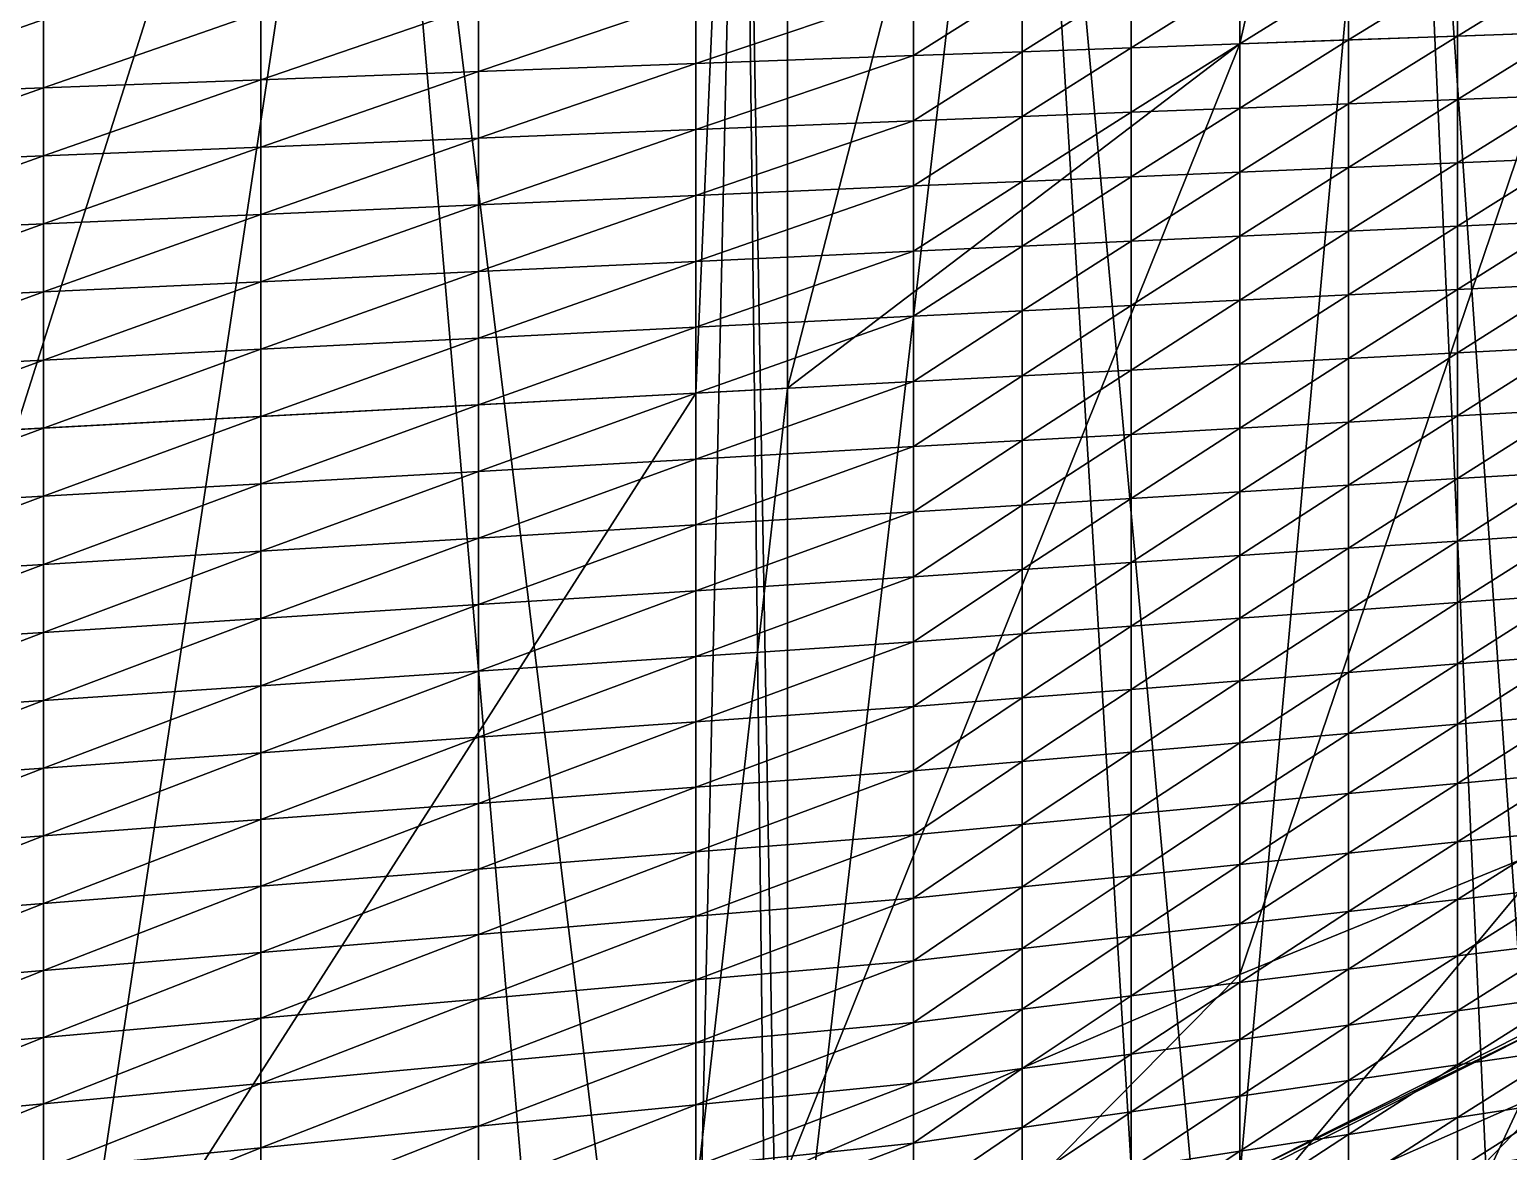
# Model space of a CAD drawing. Header units: metres. Extents: x -3 to 177, y -14 to 14.
# Drawn here: x 161.216 to 164.87, y -4.481 to -1.708 of the extents above; entities that cross this region are included whole.
import ezdxf

# ---------------------------------------------------------------- set-up
doc = ezdxf.new("R2010")
doc.units = ezdxf.units.M
for name, color, linetype, true_color in [('DB_1', 7, 'Continuous', 0x99866a), ('HOLD_1', 7, 'Continuous', 0xe6b85c), ('HULL', 7, 'Continuous', 0x528ba5), ('PARTITION_1_S', 7, 'Continuous', 0xc9ac7a), ('WBT_1_S', 7, 'Continuous', 0x417c9f)]:
    doc.layers.add(name, color=color, linetype=linetype, true_color=true_color)

msp = doc.modelspace()

# ---------------------------------------------------------------- linework, layer by layer
at = {"layer": 'DB_1'}
for points in [[(161.1818, 7.2574, 1.75), (161.1818, -7.2574, 1.75), (162.8625, -6.5052, 1.75)], [(161.1818, 7.2574, 1.75), (162.8625, -6.5052, 1.75), (162.8625, 6.5052, 1.75)], [(162.8625, 6.5052, 1.75), (162.8625, -6.5052, 1.75), (163.0889, -6.4095, 1.75)], [(162.8625, 6.5052, 1.75), (163.0889, -6.4095, 1.75), (163.0889, 6.4095, 1.75)], [(163.0889, 6.4095, 1.75), (163.0889, -6.4095, 1.75), (164.2063, -5.8473, 1.75)], [(163.0889, 6.4095, 1.75), (164.2063, -5.8473, 1.75), (164.2063, 5.8473, 1.75)], [(164.2063, 5.8473, 1.75), (164.2063, -5.8473, 1.75), (164.996, -5.4507, 1.75)], [(164.2063, 5.8473, 1.75), (164.996, -5.4507, 1.75), (164.996, 5.4507, 1.75)], [(161.1818, -2.6969), (161.1818, 2.6969), (162.8625, 2.6067)], [(161.1818, -2.6969), (162.8625, 2.6067), (162.8625, -2.6067)], [(162.8625, -2.6067), (162.8625, 2.6067), (163.0889, 2.5945)], [(162.8625, -2.6067), (163.0889, 2.5945), (163.0889, -2.5945)], [(163.0889, -2.5945), (163.0889, 2.5945), (164.2063, 1.7434)], [(163.0889, -2.5945), (164.2063, 1.7434), (164.2063, -1.7434)], [(164.2063, -1.7434), (164.2063, 1.7434), (164.996, 1.7151)], [(164.2063, -1.7434), (164.996, 1.7151), (164.996, -1.7151)], [(164.2063, -4.0437, 0.35), (164.2063, -1.7434), (164.996, -1.7151)], [(164.2063, -4.0437, 0.35), (164.996, -1.7151), (164.996, -3.7205, 0.35)], [(163.0889, -4.5239, 0.35), (163.0889, -2.5945), (164.2063, -1.7434)], [(163.0889, -4.5239, 0.35), (164.2063, -1.7434), (164.2063, -4.0437, 0.35)], [(161.1818, -5.2316, 0.35), (161.1818, -2.6969), (162.8625, -2.6067)], [(161.1818, -5.2316, 0.35), (162.8625, -2.6067), (162.8625, -4.5917, 0.35)], [(162.8625, -4.5917, 0.35), (162.8625, -2.6067), (163.0889, -2.5945)], [(162.8625, -4.5917, 0.35), (163.0889, -2.5945), (163.0889, -4.5239, 0.35)], [(164.2063, -4.6695, 0.7), (164.2063, -4.0437, 0.35), (164.996, -3.7205, 0.35)], [(164.2063, -4.6695, 0.7), (164.996, -3.7205, 0.35), (164.996, -4.3198, 0.7)], [(163.0889, -5.177, 0.7), (163.0889, -4.5239, 0.35), (164.2063, -4.0437, 0.35)], [(163.0889, -5.177, 0.7), (164.2063, -4.0437, 0.35), (164.2063, -4.6695, 0.7)], [(164.2063, -5.1384, 1.05), (164.2063, -4.6695, 0.7), (164.996, -4.3198, 0.7)], [(164.2063, -5.1384, 1.05), (164.996, -4.3198, 0.7), (164.996, -4.772, 1.05)]]:
    msp.add_3dface(points, dxfattribs=at)
at = {"layer": 'HOLD_1'}
for points in [[(161.1818, 9.9958, 14.6), (161.1818, -9.9958, 14.6), (162.8625, -9.532, 14.6)], [(161.1818, 9.9958, 14.6), (162.8625, -9.532, 14.6), (162.8625, 9.532, 14.6)], [(162.8625, 9.532, 14.6), (162.8625, -9.532, 14.6), (163.0889, -9.4477, 14.6)], [(162.8625, 9.532, 14.6), (163.0889, -9.4477, 14.6), (163.0889, 9.4477, 14.6)], [(163.0889, 9.4477, 14.6), (163.0889, -9.4477, 14.6), (164.2063, -8.935, 14.6)], [(163.0889, 9.4477, 14.6), (164.2063, -8.935, 14.6), (164.2063, 8.935, 14.6)], [(164.2063, 8.935, 14.6), (164.2063, -8.935, 14.6), (164.996, -8.545, 14.6)], [(164.2063, 8.935, 14.6), (164.996, -8.545, 14.6), (164.996, 8.545, 14.6)], [(161.1818, -5.9522, 1.75), (161.1818, 5.9522, 1.75), (162.8625, 5.2001, 1.75)], [(161.1818, -5.9522, 1.75), (162.8625, 5.2001, 1.75), (162.8625, -5.2001, 1.75)], [(162.8625, -5.2001, 1.75), (162.8625, 5.2001, 1.75), (163.0889, 5.1044, 1.75)], [(162.8625, -5.2001, 1.75), (163.0889, 5.1044, 1.75), (163.0889, -5.1044, 1.75)], [(163.0889, -5.1044, 1.75), (163.0889, 5.1044, 1.75), (164.2063, 4.5422, 1.75)], [(163.0889, -5.1044, 1.75), (164.2063, 4.5422, 1.75), (164.2063, -4.5422, 1.75)], [(164.2063, -4.5422, 1.75), (164.2063, 4.5422, 1.75), (164.996, 4.1456, 1.75)], [(164.2063, -4.5422, 1.75), (164.996, 4.1456, 1.75), (164.996, -4.1456, 1.75)], [(164.2063, -4.5422, 1.75), (164.996, -4.1456, 1.75), (164.996, -4.9319, 3.0011)]]:
    msp.add_3dface(points, dxfattribs=at)
at = {"layer": 'HULL'}
for points in [[(164.475, -1.7337), (164.475, -1.5761), (164.7438, -1.5674)], [(164.475, -1.7337), (164.7438, -1.5674), (164.7438, -1.7241)], [(164.7438, -1.7241), (164.7438, -1.5674), (165.0125, -1.5586)], [(164.7438, -1.7241), (165.0125, -1.5586), (165.0125, -1.7145)], [(163.4, -1.7723), (163.4, -1.6111), (163.6687, -1.6024)], [(163.4, -1.7723), (163.6687, -1.6024), (163.6687, -1.7626)], [(163.6687, -1.7626), (163.6687, -1.6024), (163.9375, -1.5936)], [(163.6687, -1.7626), (163.9375, -1.5936), (163.9375, -1.753)], [(163.9375, -1.753), (163.9375, -1.5936), (164.2063, -1.5849)], [(163.9375, -1.753), (164.2063, -1.5849), (164.2063, -1.7434)], [(164.2063, -1.7434), (164.2063, -1.5849), (164.475, -1.5761)], [(164.2063, -1.7434), (164.475, -1.5761), (164.475, -1.7337)], [(162.325, -1.8119), (162.325, -1.6472), (162.8625, -1.6292)], [(162.325, -1.8119), (162.8625, -1.6292), (162.8625, -1.7921)], [(162.8625, -1.7921), (162.8625, -1.6292), (163.4, -1.6111)], [(162.8625, -1.7921), (163.4, -1.6111), (163.4, -1.7723)], [(161.25, -1.8516), (161.25, -1.6833), (161.7875, -1.6653)], [(161.25, -1.8516), (161.7875, -1.6653), (161.7875, -1.8318)], [(161.7875, -1.8318), (161.7875, -1.6653), (162.325, -1.6472)], [(161.7875, -1.8318), (162.325, -1.6472), (162.325, -1.8119)], [(160.7125, -1.8715), (160.7125, -1.7013), (161.25, -1.6833)], [(160.7125, -1.8715), (161.25, -1.6833), (161.25, -1.8516)], [(164.7438, -1.8808, 0.0002), (164.7438, -1.7241), (165.0125, -1.7145)], [(164.7438, -1.8808, 0.0002), (165.0125, -1.7145), (165.0125, -1.8703, 0.0002)], [(163.6687, -1.9229, 0), (163.6687, -1.7626), (163.9375, -1.753)], [(163.6687, -1.9229, 0), (163.9375, -1.753), (163.9375, -1.9124, 0.0001)], [(163.9375, -1.9124, 0.0001), (163.9375, -1.753), (164.2063, -1.7434)], [(163.9375, -1.9124, 0.0001), (164.2063, -1.7434), (164.2063, -1.9019, 0.0001)], [(164.2063, -1.9019, 0.0001), (164.2063, -1.7434), (164.475, -1.7337)], [(164.2063, -1.9019, 0.0001), (164.475, -1.7337), (164.475, -1.8914, 0.0002)], [(164.475, -1.8914, 0.0002), (164.475, -1.7337), (164.7438, -1.7241)], [(164.475, -1.8914, 0.0002), (164.7438, -1.7241), (164.7438, -1.8808, 0.0002)], [(162.8625, -1.955), (162.8625, -1.7921), (163.4, -1.7723)], [(162.8625, -1.955), (163.4, -1.7723), (163.4, -1.9334)], [(163.4, -1.9334), (163.4, -1.7723), (163.6687, -1.7626)], [(163.4, -1.9334), (163.6687, -1.7626), (163.6687, -1.9229, 0)], [(161.7875, -1.9983), (161.7875, -1.8318), (162.325, -1.8119)], [(161.7875, -1.9983), (162.325, -1.8119), (162.325, -1.9767)], [(162.325, -1.9767), (162.325, -1.8119), (162.8625, -1.7921)], [(162.325, -1.9767), (162.8625, -1.7921), (162.8625, -1.955)], [(160.7125, -2.0416), (160.7125, -1.8715), (161.25, -1.8516)], [(160.7125, -2.0416), (161.25, -1.8516), (161.25, -2.0199)], [(161.25, -2.0199), (161.25, -1.8516), (161.7875, -1.8318)], [(161.25, -2.0199), (161.7875, -1.8318), (161.7875, -1.9983)], [(164.2063, -2.0603, 0.0009), (164.2063, -1.9019, 0.0001), (164.475, -1.8914, 0.0002)], [(164.2063, -2.0603, 0.0009), (164.475, -1.8914, 0.0002), (164.475, -2.049, 0.0012)], [(164.475, -2.049, 0.0012), (164.475, -1.8914, 0.0002), (164.7438, -1.8808, 0.0002)], [(164.475, -2.049, 0.0012), (164.7438, -1.8808, 0.0002), (164.7438, -2.0376, 0.0015)], [(164.7438, -2.0376, 0.0015), (164.7438, -1.8808, 0.0002), (165.0125, -1.8703, 0.0002)], [(164.7438, -2.0376, 0.0015), (165.0125, -1.8703, 0.0002), (165.0125, -2.0262, 0.0018)], [(162.8625, -2.1179), (162.8625, -1.955), (163.4, -1.9334)], [(162.8625, -2.1179), (163.4, -1.9334), (163.4, -2.0945)], [(163.4, -2.0945), (163.4, -1.9334), (163.6687, -1.9229, 0)], [(163.4, -2.0945), (163.6687, -1.9229, 0), (163.6687, -2.0831, 0.0003)], [(163.6687, -2.0831, 0.0003), (163.6687, -1.9229, 0), (163.9375, -1.9124, 0.0001)], [(163.6687, -2.0831, 0.0003), (163.9375, -1.9124, 0.0001), (163.9375, -2.0717, 0.0006)], [(163.9375, -2.0717, 0.0006), (163.9375, -1.9124, 0.0001), (164.2063, -1.9019, 0.0001)], [(163.9375, -2.0717, 0.0006), (164.2063, -1.9019, 0.0001), (164.2063, -2.0603, 0.0009)], [(162.325, -2.1414), (162.325, -1.9767), (162.8625, -1.955)], [(162.325, -2.1414), (162.8625, -1.955), (162.8625, -2.1179)], [(161.25, -2.1883), (161.25, -2.0199), (161.7875, -1.9983)], [(161.25, -2.1883), (161.7875, -1.9983), (161.7875, -2.1648)], [(161.7875, -2.1648), (161.7875, -1.9983), (162.325, -1.9767)], [(161.7875, -2.1648), (162.325, -1.9767), (162.325, -2.1414)], [(160.7125, -2.2117), (160.7125, -2.0416), (161.25, -2.0199)], [(160.7125, -2.2117), (161.25, -2.0199), (161.25, -2.1883)], [(164.475, -2.2065, 0.0053), (164.475, -2.049, 0.0012), (164.7438, -2.0376, 0.0015)], [(164.475, -2.2065, 0.0053), (164.7438, -2.0376, 0.0015), (164.7438, -2.1942, 0.0066)], [(164.7438, -2.1942, 0.0066), (164.7438, -2.0376, 0.0015), (165.0125, -2.0262, 0.0018)], [(164.7438, -2.1942, 0.0066), (165.0125, -2.0262, 0.0018), (165.0125, -2.1819, 0.0079)], [(163.6687, -2.2433, 0.0013), (163.6687, -2.0831, 0.0003), (163.9375, -2.0717, 0.0006)], [(163.6687, -2.2433, 0.0013), (163.9375, -2.0717, 0.0006), (163.9375, -2.231, 0.0026)], [(163.9375, -2.231, 0.0026), (163.9375, -2.0717, 0.0006), (164.2063, -2.0603, 0.0009)], [(163.9375, -2.231, 0.0026), (164.2063, -2.0603, 0.0009), (164.2063, -2.2187, 0.0039)], [(164.2063, -2.2187, 0.0039), (164.2063, -2.0603, 0.0009), (164.475, -2.049, 0.0012)], [(164.2063, -2.2187, 0.0039), (164.475, -2.049, 0.0012), (164.475, -2.2065, 0.0053)], [(162.325, -2.3061), (162.325, -2.1414), (162.8625, -2.1179)], [(162.325, -2.3061), (162.8625, -2.1179), (162.8625, -2.2809)], [(162.8625, -2.2809), (162.8625, -2.1179), (163.4, -2.0945)], [(162.8625, -2.2809), (163.4, -2.0945), (163.4, -2.2556)], [(163.4, -2.2556), (163.4, -2.0945), (163.6687, -2.0831, 0.0003)], [(163.4, -2.2556), (163.6687, -2.0831, 0.0003), (163.6687, -2.2433, 0.0013)], [(161.7875, -2.3314), (161.7875, -2.1648), (162.325, -2.1414)], [(161.7875, -2.3314), (162.325, -2.1414), (162.325, -2.3061)], [(160.7125, -2.3818), (160.7125, -2.2117), (161.25, -2.1883)], [(160.7125, -2.3818), (161.25, -2.1883), (161.25, -2.3566)], [(161.25, -2.3566), (161.25, -2.1883), (161.7875, -2.1648)], [(161.25, -2.3566), (161.7875, -2.1648), (161.7875, -2.3314)], [(164.7438, -2.3508, 0.0116), (164.7438, -2.1942, 0.0066), (165.0125, -2.1819, 0.0079)], [(164.7438, -2.3508, 0.0116), (165.0125, -2.1819, 0.0079), (165.0125, -2.3376, 0.0139)], [(163.9375, -2.3903, 0.0046), (163.9375, -2.231, 0.0026), (164.2063, -2.2187, 0.0039)], [(163.9375, -2.3903, 0.0046), (164.2063, -2.2187, 0.0039), (164.2063, -2.3772, 0.007)], [(164.2063, -2.3772, 0.007), (164.2063, -2.2187, 0.0039), (164.475, -2.2065, 0.0053)], [(164.2063, -2.3772, 0.007), (164.475, -2.2065, 0.0053), (164.475, -2.364, 0.0093)], [(164.475, -2.364, 0.0093), (164.475, -2.2065, 0.0053), (164.7438, -2.1942, 0.0066)], [(164.475, -2.364, 0.0093), (164.7438, -2.1942, 0.0066), (164.7438, -2.3508, 0.0116)], [(162.8625, -2.4438), (162.8625, -2.2809), (163.4, -2.2556)], [(162.8625, -2.4438), (163.4, -2.2556), (163.4, -2.4167)], [(163.4, -2.4167), (163.4, -2.2556), (163.6687, -2.2433, 0.0013)], [(163.4, -2.4167), (163.6687, -2.2433, 0.0013), (163.6687, -2.4035, 0.0023)], [(163.6687, -2.4035, 0.0023), (163.6687, -2.2433, 0.0013), (163.9375, -2.231, 0.0026)], [(163.6687, -2.4035, 0.0023), (163.9375, -2.231, 0.0026), (163.9375, -2.3903, 0.0046)], [(162.325, -2.4708), (162.325, -2.3061), (162.8625, -2.2809)], [(162.325, -2.4708), (162.8625, -2.2809), (162.8625, -2.4438)], [(161.25, -2.5249), (161.25, -2.3566), (161.7875, -2.3314)], [(161.25, -2.5249), (161.7875, -2.3314), (161.7875, -2.4979)], [(161.7875, -2.4979), (161.7875, -2.3314), (162.325, -2.3061)], [(161.7875, -2.4979), (162.325, -2.3061), (162.325, -2.4708)], [(164.7438, -2.5069, 0.0223), (164.7438, -2.3508, 0.0116), (165.0125, -2.3376, 0.0139)], [(164.7438, -2.5069, 0.0223), (165.0125, -2.3376, 0.0139), (165.0125, -2.4927, 0.0268)], [(160.7125, -2.552), (160.7125, -2.3818), (161.25, -2.3566)], [(160.7125, -2.552), (161.25, -2.3566), (161.25, -2.5249)], [(164.2063, -2.5353, 0.0134), (164.2063, -2.3772, 0.007), (164.475, -2.364, 0.0093)], [(164.2063, -2.5353, 0.0134), (164.475, -2.364, 0.0093), (164.475, -2.5211, 0.0179)], [(164.475, -2.5211, 0.0179), (164.475, -2.364, 0.0093), (164.7438, -2.3508, 0.0116)], [(164.475, -2.5211, 0.0179), (164.7438, -2.3508, 0.0116), (164.7438, -2.5069, 0.0223)], [(163.4, -2.5778), (163.4, -2.4167), (163.6687, -2.4035, 0.0023)], [(163.4, -2.5778), (163.6687, -2.4035, 0.0023), (163.6687, -2.5636, 0.0045)], [(163.6687, -2.5636, 0.0045), (163.6687, -2.4035, 0.0023), (163.9375, -2.3903, 0.0046)], [(163.6687, -2.5636, 0.0045), (163.9375, -2.3903, 0.0046), (163.9375, -2.5495, 0.0089)], [(163.9375, -2.5495, 0.0089), (163.9375, -2.3903, 0.0046), (164.2063, -2.3772, 0.007)], [(163.9375, -2.5495, 0.0089), (164.2063, -2.3772, 0.007), (164.2063, -2.5353, 0.0134)], [(162.325, -2.6355), (162.325, -2.4708), (162.8625, -2.4438)], [(162.325, -2.6355), (162.8625, -2.4438), (162.8625, -2.6067)], [(162.8625, -2.6067), (162.8625, -2.4438), (163.4, -2.4167)], [(162.8625, -2.6067), (163.4, -2.4167), (163.4, -2.5778)], [(161.7875, -2.6644), (161.7875, -2.4979), (162.325, -2.4708)], [(161.7875, -2.6644), (162.325, -2.4708), (162.325, -2.6355)], [(161.25, -2.6933), (161.25, -2.5249), (161.7875, -2.4979)], [(161.25, -2.6933), (161.7875, -2.4979), (161.7875, -2.6644)], [(164.2063, -2.6933, 0.0217), (164.2063, -2.5353, 0.0134), (164.475, -2.5211, 0.0179)], [(164.2063, -2.6933, 0.0217), (164.475, -2.5211, 0.0179), (164.475, -2.6781, 0.0284)], [(164.475, -2.6781, 0.0284), (164.475, -2.5211, 0.0179), (164.7438, -2.5069, 0.0223)], [(164.475, -2.6781, 0.0284), (164.7438, -2.5069, 0.0223), (164.7438, -2.6629, 0.035)], [(164.7438, -2.6629, 0.035), (164.7438, -2.5069, 0.0223), (165.0125, -2.4927, 0.0268)], [(164.7438, -2.6629, 0.035), (165.0125, -2.4927, 0.0268), (165.0125, -2.6476, 0.0417)], [(160.7125, -2.7221), (160.7125, -2.552), (161.25, -2.5249)], [(160.7125, -2.7221), (161.25, -2.5249), (161.25, -2.6933)], [(163.6687, -2.7237, 0.0083), (163.6687, -2.5636, 0.0045), (163.9375, -2.5495, 0.0089)], [(163.6687, -2.7237, 0.0083), (163.9375, -2.5495, 0.0089), (163.9375, -2.7085, 0.015)], [(163.9375, -2.7085, 0.015), (163.9375, -2.5495, 0.0089), (164.2063, -2.5353, 0.0134)], [(163.9375, -2.7085, 0.015), (164.2063, -2.5353, 0.0134), (164.2063, -2.6933, 0.0217)], [(162.8625, -2.7696, 0.0014), (162.8625, -2.6067), (163.4, -2.5778)], [(162.8625, -2.7696, 0.0014), (163.4, -2.5778), (163.4, -2.7389, 0.0016)], [(163.4, -2.7389, 0.0016), (163.4, -2.5778), (163.6687, -2.5636, 0.0045)], [(163.4, -2.7389, 0.0016), (163.6687, -2.5636, 0.0045), (163.6687, -2.7237, 0.0083)], [(162.325, -2.8003, 0.0012), (162.325, -2.6355), (162.8625, -2.6067)], [(162.325, -2.8003, 0.0012), (162.8625, -2.6067), (162.8625, -2.7696, 0.0014)], [(161.25, -2.8616, 0.0008), (161.25, -2.6933), (161.7875, -2.6644)], [(161.25, -2.8616, 0.0008), (161.7875, -2.6644), (161.7875, -2.8309, 0.001)], [(161.7875, -2.8309, 0.001), (161.7875, -2.6644), (162.325, -2.6355)], [(161.7875, -2.8309, 0.001), (162.325, -2.6355), (162.325, -2.8003, 0.0012)], [(164.475, -2.8344, 0.0448), (164.475, -2.6781, 0.0284), (164.7438, -2.6629, 0.035)], [(164.475, -2.8344, 0.0448), (164.7438, -2.6629, 0.035), (164.7438, -2.818, 0.0543)], [(164.7438, -2.818, 0.0543), (164.7438, -2.6629, 0.035), (165.0125, -2.6476, 0.0417)], [(164.7438, -2.818, 0.0543), (165.0125, -2.6476, 0.0417), (165.0125, -2.8016, 0.0638)], [(160.7125, -2.8922, 0.0006), (160.7125, -2.7221), (161.25, -2.6933)], [(160.7125, -2.8922, 0.0006), (161.25, -2.6933), (161.25, -2.8616, 0.0008)], [(163.9375, -2.8672, 0.0257), (163.9375, -2.7085, 0.015), (164.2063, -2.6933, 0.0217)], [(163.9375, -2.8672, 0.0257), (164.2063, -2.6933, 0.0217), (164.2063, -2.8508, 0.0352)], [(164.2063, -2.8508, 0.0352), (164.2063, -2.6933, 0.0217), (164.475, -2.6781, 0.0284)], [(164.2063, -2.8508, 0.0352), (164.475, -2.6781, 0.0284), (164.475, -2.8344, 0.0448)], [(162.8625, -2.9324, 0.0058), (162.8625, -2.7696, 0.0014), (163.4, -2.7389, 0.0016)], [(162.8625, -2.9324, 0.0058), (163.4, -2.7389, 0.0016), (163.4, -2.8999, 0.0066)], [(163.4, -2.8999, 0.0066), (163.4, -2.7389, 0.0016), (163.6687, -2.7237, 0.0083)], [(163.4, -2.8999, 0.0066), (163.6687, -2.7237, 0.0083), (163.6687, -2.8836, 0.0162)], [(163.6687, -2.8836, 0.0162), (163.6687, -2.7237, 0.0083), (163.9375, -2.7085, 0.015)], [(163.6687, -2.8836, 0.0162), (163.9375, -2.7085, 0.015), (163.9375, -2.8672, 0.0257)], [(162.325, -2.9649, 0.005), (162.325, -2.8003, 0.0012), (162.8625, -2.7696, 0.0014)], [(162.325, -2.9649, 0.005), (162.8625, -2.7696, 0.0014), (162.8625, -2.9324, 0.0058)], [(161.7875, -2.9974, 0.0041), (161.7875, -2.8309, 0.001), (162.325, -2.8003, 0.0012)], [(161.7875, -2.9974, 0.0041), (162.325, -2.8003, 0.0012), (162.325, -2.9649, 0.005)], [(164.7438, -2.9722, 0.0793), (164.7438, -2.818, 0.0543), (165.0125, -2.8016, 0.0638)], [(164.7438, -2.9722, 0.0793), (165.0125, -2.8016, 0.0638), (165.0125, -2.9544, 0.0919)], [(161.25, -3.0299, 0.0033), (161.25, -2.8616, 0.0008), (161.7875, -2.8309, 0.001)], [(161.25, -3.0299, 0.0033), (161.7875, -2.8309, 0.001), (161.7875, -2.9974, 0.0041)], [(164.2063, -3.0076, 0.054), (164.2063, -2.8508, 0.0352), (164.475, -2.8344, 0.0448)], [(164.2063, -3.0076, 0.054), (164.475, -2.8344, 0.0448), (164.475, -2.9899, 0.0666)], [(164.475, -2.9899, 0.0666), (164.475, -2.8344, 0.0448), (164.7438, -2.818, 0.0543)], [(164.475, -2.9899, 0.0666), (164.7438, -2.818, 0.0543), (164.7438, -2.9722, 0.0793)], [(160.7125, -3.0623, 0.0025), (160.7125, -2.8922, 0.0006), (161.25, -2.8616, 0.0008)], [(160.7125, -3.0623, 0.0025), (161.25, -2.8616, 0.0008), (161.25, -3.0299, 0.0033)], [(163.4, -3.0608, 0.0161), (163.4, -2.8999, 0.0066), (163.6687, -2.8836, 0.0162)], [(163.4, -3.0608, 0.0161), (163.6687, -2.8836, 0.0162), (163.6687, -3.043, 0.0288)], [(163.6687, -3.043, 0.0288), (163.6687, -2.8836, 0.0162), (163.9375, -2.8672, 0.0257)], [(163.6687, -3.043, 0.0288), (163.9375, -2.8672, 0.0257), (163.9375, -3.0253, 0.0414)], [(163.9375, -3.0253, 0.0414), (163.9375, -2.8672, 0.0257), (164.2063, -2.8508, 0.0352)], [(163.9375, -3.0253, 0.0414), (164.2063, -2.8508, 0.0352), (164.2063, -3.0076, 0.054)], [(162.8625, -3.0951, 0.0141), (162.8625, -2.9324, 0.0058), (163.4, -2.8999, 0.0066)], [(162.8625, -3.0951, 0.0141), (163.4, -2.8999, 0.0066), (163.4, -3.0608, 0.0161)], [(162.325, -3.1294, 0.0121), (162.325, -2.9649, 0.005), (162.8625, -2.9324, 0.0058)], [(162.325, -3.1294, 0.0121), (162.8625, -2.9324, 0.0058), (162.8625, -3.0951, 0.0141)], [(164.7438, -3.1246, 0.1121), (164.7438, -2.9722, 0.0793), (165.0125, -2.9544, 0.0919)], [(164.7438, -3.1246, 0.1121), (165.0125, -2.9544, 0.0919), (165.0125, -3.1052, 0.1285)], [(161.7875, -3.1637, 0.0101), (161.7875, -2.9974, 0.0041), (162.325, -2.9649, 0.005)], [(161.7875, -3.1637, 0.0101), (162.325, -2.9649, 0.005), (162.325, -3.1294, 0.0121)], [(164.2063, -3.1632, 0.0793), (164.2063, -3.0076, 0.054), (164.475, -2.9899, 0.0666)], [(164.2063, -3.1632, 0.0793), (164.475, -2.9899, 0.0666), (164.475, -3.1439, 0.0957)], [(164.475, -3.1439, 0.0957), (164.475, -2.9899, 0.0666), (164.7438, -2.9722, 0.0793)], [(164.475, -3.1439, 0.0957), (164.7438, -2.9722, 0.0793), (164.7438, -3.1246, 0.1121)], [(160.7125, -3.2324, 0.0061), (160.7125, -3.0623, 0.0025), (161.25, -3.0299, 0.0033)], [(160.7125, -3.2324, 0.0061), (161.25, -3.0299, 0.0033), (161.25, -3.198, 0.0081)], [(161.25, -3.198, 0.0081), (161.25, -3.0299, 0.0033), (161.7875, -2.9974, 0.0041)], [(161.25, -3.198, 0.0081), (161.7875, -2.9974, 0.0041), (161.7875, -3.1637, 0.0101)], [(163.6687, -3.2019, 0.0465), (163.6687, -3.043, 0.0288), (163.9375, -3.0253, 0.0414)], [(163.6687, -3.2019, 0.0465), (163.9375, -3.0253, 0.0414), (163.9375, -3.1826, 0.0629)], [(163.9375, -3.1826, 0.0629), (163.9375, -3.0253, 0.0414), (164.2063, -3.0076, 0.054)], [(163.9375, -3.1826, 0.0629), (164.2063, -3.0076, 0.054), (164.2063, -3.1632, 0.0793)], [(162.8625, -3.2575, 0.0263), (162.8625, -3.0951, 0.0141), (163.4, -3.0608, 0.0161)], [(162.8625, -3.2575, 0.0263), (163.4, -3.0608, 0.0161), (163.4, -3.2213, 0.0301)], [(163.4, -3.2213, 0.0301), (163.4, -3.0608, 0.0161), (163.6687, -3.043, 0.0288)], [(163.4, -3.2213, 0.0301), (163.6687, -3.043, 0.0288), (163.6687, -3.2019, 0.0465)], [(162.325, -3.2937, 0.0226), (162.325, -3.1294, 0.0121), (162.8625, -3.0951, 0.0141)], [(162.325, -3.2937, 0.0226), (162.8625, -3.0951, 0.0141), (162.8625, -3.2575, 0.0263)], [(164.7438, -3.2759, 0.1498), (164.7438, -3.1246, 0.1121), (165.0125, -3.1052, 0.1285)], [(164.7438, -3.2759, 0.1498), (165.0125, -3.1052, 0.1285), (165.0125, -3.2549, 0.1699)], [(161.7875, -3.3299, 0.0188), (161.7875, -3.1637, 0.0101), (162.325, -3.1294, 0.0121)], [(161.7875, -3.3299, 0.0188), (162.325, -3.1294, 0.0121), (162.325, -3.2937, 0.0226)], [(164.475, -3.297, 0.1297), (164.475, -3.1439, 0.0957), (164.7438, -3.1246, 0.1121)], [(164.475, -3.297, 0.1297), (164.7438, -3.1246, 0.1121), (164.7438, -3.2759, 0.1498)], [(161.25, -3.3661, 0.0151), (161.25, -3.198, 0.0081), (161.7875, -3.1637, 0.0101)], [(161.25, -3.3661, 0.0151), (161.7875, -3.1637, 0.0101), (161.7875, -3.3299, 0.0188)], [(163.9375, -3.3391, 0.0895), (163.9375, -3.1826, 0.0629), (164.2063, -3.1632, 0.0793)], [(163.9375, -3.3391, 0.0895), (164.2063, -3.1632, 0.0793), (164.2063, -3.3181, 0.1096)], [(164.2063, -3.3181, 0.1096), (164.2063, -3.1632, 0.0793), (164.475, -3.1439, 0.0957)], [(164.2063, -3.3181, 0.1096), (164.475, -3.1439, 0.0957), (164.475, -3.297, 0.1297)], [(160.7125, -3.4023, 0.0113), (160.7125, -3.2324, 0.0061), (161.25, -3.198, 0.0081)], [(160.7125, -3.4023, 0.0113), (161.25, -3.198, 0.0081), (161.25, -3.3661, 0.0151)], [(163.4, -3.3812, 0.0494), (163.4, -3.2213, 0.0301), (163.6687, -3.2019, 0.0465)], [(163.4, -3.3812, 0.0494), (163.6687, -3.2019, 0.0465), (163.6687, -3.3602, 0.0695)], [(163.6687, -3.3602, 0.0695), (163.6687, -3.2019, 0.0465), (163.9375, -3.1826, 0.0629)], [(163.6687, -3.3602, 0.0695), (163.9375, -3.1826, 0.0629), (163.9375, -3.3391, 0.0895)], [(162.8625, -3.4194, 0.0432), (162.8625, -3.2575, 0.0263), (163.4, -3.2213, 0.0301)], [(162.8625, -3.4194, 0.0432), (163.4, -3.2213, 0.0301), (163.4, -3.3812, 0.0494)], [(162.325, -3.4575, 0.037), (162.325, -3.2937, 0.0226), (162.8625, -3.2575, 0.0263)], [(162.325, -3.4575, 0.037), (162.8625, -3.2575, 0.0263), (162.8625, -3.4194, 0.0432)], [(164.475, -3.448, 0.1711), (164.475, -3.297, 0.1297), (164.7438, -3.2759, 0.1498)], [(164.475, -3.448, 0.1711), (164.7438, -3.2759, 0.1498), (164.7438, -3.4249, 0.1952)], [(164.7438, -3.4249, 0.1952), (164.7438, -3.2759, 0.1498), (165.0125, -3.2549, 0.1699)], [(164.7438, -3.4249, 0.1952), (165.0125, -3.2549, 0.1699), (165.0125, -3.4018, 0.2193)], [(161.7875, -3.4957, 0.0309), (161.7875, -3.3299, 0.0188), (162.325, -3.2937, 0.0226)], [(161.7875, -3.4957, 0.0309), (162.325, -3.2937, 0.0226), (162.325, -3.4575, 0.037)], [(163.9375, -3.4941, 0.1229), (163.9375, -3.3391, 0.0895), (164.2063, -3.3181, 0.1096)], [(163.9375, -3.4941, 0.1229), (164.2063, -3.3181, 0.1096), (164.2063, -3.4711, 0.147)], [(164.2063, -3.4711, 0.147), (164.2063, -3.3181, 0.1096), (164.475, -3.297, 0.1297)], [(164.2063, -3.4711, 0.147), (164.475, -3.297, 0.1297), (164.475, -3.448, 0.1711)], [(161.25, -3.5338, 0.0247), (161.25, -3.3661, 0.0151), (161.7875, -3.3299, 0.0188)], [(161.25, -3.5338, 0.0247), (161.7875, -3.3299, 0.0188), (161.7875, -3.4957, 0.0309)], [(163.4, -3.5403, 0.0747), (163.4, -3.3812, 0.0494), (163.6687, -3.3602, 0.0695)], [(163.4, -3.5403, 0.0747), (163.6687, -3.3602, 0.0695), (163.6687, -3.5172, 0.0988)], [(163.6687, -3.5172, 0.0988), (163.6687, -3.3602, 0.0695), (163.9375, -3.3391, 0.0895)], [(163.6687, -3.5172, 0.0988), (163.9375, -3.3391, 0.0895), (163.9375, -3.4941, 0.1229)], [(160.7125, -3.572, 0.0185), (160.7125, -3.4023, 0.0113), (161.25, -3.3661, 0.0151)], [(160.7125, -3.572, 0.0185), (161.25, -3.3661, 0.0151), (161.25, -3.5338, 0.0247)], [(162.8625, -3.5805, 0.0654), (162.8625, -3.4194, 0.0432), (163.4, -3.3812, 0.0494)], [(162.8625, -3.5805, 0.0654), (163.4, -3.3812, 0.0494), (163.4, -3.5403, 0.0747)], [(162.325, -3.6207, 0.056), (162.325, -3.4575, 0.037), (162.8625, -3.4194, 0.0432)], [(162.325, -3.6207, 0.056), (162.8625, -3.4194, 0.0432), (162.8625, -3.5805, 0.0654)], [(164.475, -3.5967, 0.2196), (164.475, -3.448, 0.1711), (164.7438, -3.4249, 0.1952)], [(164.475, -3.5967, 0.2196), (164.7438, -3.4249, 0.1952), (164.7438, -3.5713, 0.248)], [(164.7438, -3.5713, 0.248), (164.7438, -3.4249, 0.1952), (165.0125, -3.4018, 0.2193)], [(164.7438, -3.5713, 0.248), (165.0125, -3.4018, 0.2193), (165.0125, -3.5459, 0.2763)], [(161.7875, -3.6609, 0.0467), (161.7875, -3.4957, 0.0309), (162.325, -3.4575, 0.037)], [(161.7875, -3.6609, 0.0467), (162.325, -3.4575, 0.037), (162.325, -3.6207, 0.056)], [(163.9375, -3.6475, 0.163), (163.9375, -3.4941, 0.1229), (164.2063, -3.4711, 0.147)], [(163.9375, -3.6475, 0.163), (164.2063, -3.4711, 0.147), (164.2063, -3.6221, 0.1913)], [(164.2063, -3.6221, 0.1913), (164.2063, -3.4711, 0.147), (164.475, -3.448, 0.1711)], [(164.2063, -3.6221, 0.1913), (164.475, -3.448, 0.1711), (164.475, -3.5967, 0.2196)], [(161.25, -3.7011, 0.0373), (161.25, -3.5338, 0.0247), (161.7875, -3.4957, 0.0309)], [(161.25, -3.7011, 0.0373), (161.7875, -3.4957, 0.0309), (161.7875, -3.6609, 0.0467)], [(163.6687, -3.6729, 0.1346), (163.6687, -3.5172, 0.0988), (163.9375, -3.4941, 0.1229)], [(163.6687, -3.6729, 0.1346), (163.9375, -3.4941, 0.1229), (163.9375, -3.6475, 0.163)], [(160.7125, -3.7413, 0.028), (160.7125, -3.572, 0.0185), (161.25, -3.5338, 0.0247)], [(160.7125, -3.7413, 0.028), (161.25, -3.5338, 0.0247), (161.25, -3.7011, 0.0373)], [(162.8625, -3.7407, 0.093), (162.8625, -3.5805, 0.0654), (163.4, -3.5403, 0.0747)], [(162.8625, -3.7407, 0.093), (163.4, -3.5403, 0.0747), (163.4, -3.6983, 0.1063)], [(163.4, -3.6983, 0.1063), (163.4, -3.5403, 0.0747), (163.6687, -3.5172, 0.0988)], [(163.4, -3.6983, 0.1063), (163.6687, -3.5172, 0.0988), (163.6687, -3.6729, 0.1346)], [(162.325, -3.7831, 0.0797), (162.325, -3.6207, 0.056), (162.8625, -3.5805, 0.0654)], [(162.325, -3.7831, 0.0797), (162.8625, -3.5805, 0.0654), (162.8625, -3.7407, 0.093)], [(164.475, -3.744, 0.2727), (164.475, -3.5967, 0.2196), (164.7438, -3.5713, 0.248)], [(164.475, -3.744, 0.2727), (164.7438, -3.5713, 0.248), (164.7438, -3.7162, 0.3049)], [(164.7438, -3.7162, 0.3049), (164.7438, -3.5713, 0.248), (165.0125, -3.5459, 0.2763)], [(164.7438, -3.7162, 0.3049), (165.0125, -3.5459, 0.2763), (165.0125, -3.6885, 0.3372)], [(164.2063, -3.7717, 0.2404), (164.2063, -3.6221, 0.1913), (164.475, -3.5967, 0.2196)], [(164.2063, -3.7717, 0.2404), (164.475, -3.5967, 0.2196), (164.475, -3.744, 0.2727)], [(161.7875, -3.8255, 0.0664), (161.7875, -3.6609, 0.0467), (162.325, -3.6207, 0.056)], [(161.7875, -3.8255, 0.0664), (162.325, -3.6207, 0.056), (162.325, -3.7831, 0.0797)], [(163.6687, -3.8272, 0.176), (163.6687, -3.6729, 0.1346), (163.9375, -3.6475, 0.163)], [(163.6687, -3.8272, 0.176), (163.9375, -3.6475, 0.163), (163.9375, -3.7995, 0.2082)], [(163.9375, -3.7995, 0.2082), (163.9375, -3.6475, 0.163), (164.2063, -3.6221, 0.1913)], [(163.9375, -3.7995, 0.2082), (164.2063, -3.6221, 0.1913), (164.2063, -3.7717, 0.2404)], [(161.25, -3.8679, 0.0532), (161.25, -3.7011, 0.0373), (161.7875, -3.6609, 0.0467)], [(161.25, -3.8679, 0.0532), (161.7875, -3.6609, 0.0467), (161.7875, -3.8255, 0.0664)], [(163.4, -3.855, 0.1437), (163.4, -3.6983, 0.1063), (163.6687, -3.6729, 0.1346)], [(163.4, -3.855, 0.1437), (163.6687, -3.6729, 0.1346), (163.6687, -3.8272, 0.176)], [(164.7438, -3.8581, 0.3691), (164.7438, -3.7162, 0.3049), (165.0125, -3.6885, 0.3372)], [(164.7438, -3.8581, 0.3691), (165.0125, -3.6885, 0.3372), (165.0125, -3.8277, 0.4054)], [(160.7125, -3.9103, 0.0399), (160.7125, -3.7413, 0.028), (161.25, -3.7011, 0.0373)], [(160.7125, -3.9103, 0.0399), (161.25, -3.7011, 0.0373), (161.25, -3.8679, 0.0532)], [(162.8625, -3.8997, 0.1257), (162.8625, -3.7407, 0.093), (163.4, -3.6983, 0.1063)], [(162.8625, -3.8997, 0.1257), (163.4, -3.6983, 0.1063), (163.4, -3.855, 0.1437)], [(164.475, -3.8884, 0.3328), (164.475, -3.744, 0.2727), (164.7438, -3.7162, 0.3049)], [(164.475, -3.8884, 0.3328), (164.7438, -3.7162, 0.3049), (164.7438, -3.8581, 0.3691)], [(162.325, -3.9445, 0.1078), (162.325, -3.7831, 0.0797), (162.8625, -3.7407, 0.093)], [(162.325, -3.9445, 0.1078), (162.8625, -3.7407, 0.093), (162.8625, -3.8997, 0.1257)], [(164.2063, -3.9188, 0.2965), (164.2063, -3.7717, 0.2404), (164.475, -3.744, 0.2727)], [(164.2063, -3.9188, 0.2965), (164.475, -3.744, 0.2727), (164.475, -3.8884, 0.3328)], [(161.7875, -3.9892, 0.0898), (161.7875, -3.8255, 0.0664), (162.325, -3.7831, 0.0797)], [(161.7875, -3.9892, 0.0898), (162.325, -3.7831, 0.0797), (162.325, -3.9445, 0.1078)], [(163.6687, -3.9796, 0.2239), (163.6687, -3.8272, 0.176), (163.9375, -3.7995, 0.2082)], [(163.6687, -3.9796, 0.2239), (163.9375, -3.7995, 0.2082), (163.9375, -3.9492, 0.2602)], [(163.9375, -3.9492, 0.2602), (163.9375, -3.7995, 0.2082), (164.2063, -3.7717, 0.2404)], [(163.9375, -3.9492, 0.2602), (164.2063, -3.7717, 0.2404), (164.2063, -3.9188, 0.2965)], [(161.25, -4.034, 0.0719), (161.25, -3.8679, 0.0532), (161.7875, -3.8255, 0.0664)], [(161.25, -4.034, 0.0719), (161.7875, -3.8255, 0.0664), (161.7875, -3.9892, 0.0898)], [(163.4, -4.01, 0.1876), (163.4, -3.855, 0.1437), (163.6687, -3.8272, 0.176)], [(163.4, -4.01, 0.1876), (163.6687, -3.8272, 0.176), (163.6687, -3.9796, 0.2239)], [(164.7438, -3.9974, 0.4386), (164.7438, -3.8581, 0.3691), (165.0125, -3.8277, 0.4054)], [(164.7438, -3.9974, 0.4386), (165.0125, -3.8277, 0.4054), (165.0125, -3.9644, 0.4786)], [(160.7125, -4.0788, 0.0539), (160.7125, -3.9103, 0.0399), (161.25, -3.8679, 0.0532)], [(160.7125, -4.0788, 0.0539), (161.25, -3.8679, 0.0532), (161.25, -4.034, 0.0719)], [(162.8625, -4.0573, 0.1643), (162.8625, -3.8997, 0.1257), (163.4, -3.855, 0.1437)], [(162.8625, -4.0573, 0.1643), (163.4, -3.855, 0.1437), (163.4, -4.01, 0.1876)], [(164.475, -4.0305, 0.3986), (164.475, -3.8884, 0.3328), (164.7438, -3.8581, 0.3691)], [(164.475, -4.0305, 0.3986), (164.7438, -3.8581, 0.3691), (164.7438, -3.9974, 0.4386)], [(162.325, -4.1046, 0.141), (162.325, -3.9445, 0.1078), (162.8625, -3.8997, 0.1257)], [(162.325, -4.1046, 0.141), (162.8625, -3.8997, 0.1257), (162.8625, -4.0573, 0.1643)], [(164.2063, -4.0636, 0.3585), (164.2063, -3.9188, 0.2965), (164.475, -3.8884, 0.3328)], [(164.2063, -4.0636, 0.3585), (164.475, -3.8884, 0.3328), (164.475, -4.0305, 0.3986)], [(161.7875, -4.152, 0.1177), (161.7875, -3.9892, 0.0898), (162.325, -3.9445, 0.1078)], [(161.7875, -4.152, 0.1177), (162.325, -3.9445, 0.1078), (162.325, -4.1046, 0.141)], [(163.9375, -4.0967, 0.3185), (163.9375, -3.9492, 0.2602), (164.2063, -3.9188, 0.2965)], [(163.9375, -4.0967, 0.3185), (164.2063, -3.9188, 0.2965), (164.2063, -4.0636, 0.3585)], [(163.4, -4.1628, 0.2385), (163.4, -4.01, 0.1876), (163.6687, -3.9796, 0.2239)], [(163.4, -4.1628, 0.2385), (163.6687, -3.9796, 0.2239), (163.6687, -4.1297, 0.2785)], [(163.6687, -4.1297, 0.2785), (163.6687, -3.9796, 0.2239), (163.9375, -3.9492, 0.2602)], [(163.6687, -4.1297, 0.2785), (163.9375, -3.9492, 0.2602), (163.9375, -4.0967, 0.3185)], [(164.7438, -4.1333, 0.5151), (164.7438, -3.9974, 0.4386), (165.0125, -3.9644, 0.4786)], [(164.7438, -4.1333, 0.5151), (165.0125, -3.9644, 0.4786), (165.0125, -4.0975, 0.5584)], [(161.25, -4.1993, 0.0945), (161.25, -4.034, 0.0719), (161.7875, -3.9892, 0.0898)], [(161.25, -4.1993, 0.0945), (161.7875, -3.9892, 0.0898), (161.7875, -4.152, 0.1177)], [(162.8625, -4.213, 0.2091), (162.8625, -4.0573, 0.1643), (163.4, -4.01, 0.1876)], [(162.8625, -4.213, 0.2091), (163.4, -4.01, 0.1876), (163.4, -4.1628, 0.2385)], [(164.475, -4.169, 0.4719), (164.475, -4.0305, 0.3986), (164.7438, -3.9974, 0.4386)], [(164.475, -4.169, 0.4719), (164.7438, -3.9974, 0.4386), (164.7438, -4.1333, 0.5151)], [(160.7125, -4.2466, 0.0712), (160.7125, -4.0788, 0.0539), (161.25, -4.034, 0.0719)], [(160.7125, -4.2466, 0.0712), (161.25, -4.034, 0.0719), (161.25, -4.1993, 0.0945)], [(164.2063, -4.2048, 0.4286), (164.2063, -4.0636, 0.3585), (164.475, -4.0305, 0.3986)], [(164.2063, -4.2048, 0.4286), (164.475, -4.0305, 0.3986), (164.475, -4.169, 0.4719)], [(162.325, -4.2631, 0.1797), (162.325, -4.1046, 0.141), (162.8625, -4.0573, 0.1643)], [(162.325, -4.2631, 0.1797), (162.8625, -4.0573, 0.1643), (162.8625, -4.213, 0.2091)], [(163.9375, -4.2406, 0.3854), (163.9375, -4.0967, 0.3185), (164.2063, -4.0636, 0.3585)], [(163.9375, -4.2406, 0.3854), (164.2063, -4.0636, 0.3585), (164.2063, -4.2048, 0.4286)], [(161.7875, -4.3133, 0.1503), (161.7875, -4.152, 0.1177), (162.325, -4.1046, 0.141)], [(161.7875, -4.3133, 0.1503), (162.325, -4.1046, 0.141), (162.325, -4.2631, 0.1797)], [(163.6687, -4.2764, 0.3421), (163.6687, -4.1297, 0.2785), (163.9375, -4.0967, 0.3185)], [(163.6687, -4.2764, 0.3421), (163.9375, -4.0967, 0.3185), (163.9375, -4.2406, 0.3854)], [(164.7438, -4.2671, 0.5947), (164.7438, -4.1333, 0.5151), (165.0125, -4.0975, 0.5584)], [(164.7438, -4.2671, 0.5947), (165.0125, -4.0975, 0.5584), (165.0125, -4.2284, 0.6415)], [(161.25, -4.3635, 0.1209), (161.25, -4.1993, 0.0945), (161.7875, -4.152, 0.1177)], [(161.25, -4.3635, 0.1209), (161.7875, -4.152, 0.1177), (161.7875, -4.3133, 0.1503)], [(162.8625, -4.3656, 0.2626), (162.8625, -4.213, 0.2091), (163.4, -4.1628, 0.2385)], [(162.8625, -4.3656, 0.2626), (163.4, -4.1628, 0.2385), (163.4, -4.3122, 0.2989)], [(163.4, -4.3122, 0.2989), (163.4, -4.1628, 0.2385), (163.6687, -4.1297, 0.2785)], [(163.4, -4.3122, 0.2989), (163.6687, -4.1297, 0.2785), (163.6687, -4.2764, 0.3421)], [(164.475, -4.3059, 0.548), (164.475, -4.169, 0.4719), (164.7438, -4.1333, 0.5151)], [(164.475, -4.3059, 0.548), (164.7438, -4.1333, 0.5151), (164.7438, -4.2671, 0.5947)], [(160.7125, -4.4136, 0.0915), (160.7125, -4.2466, 0.0712), (161.25, -4.1993, 0.0945)], [(160.7125, -4.4136, 0.0915), (161.25, -4.1993, 0.0945), (161.25, -4.3635, 0.1209)], [(164.2063, -4.3446, 0.5013), (164.2063, -4.2048, 0.4286), (164.475, -4.169, 0.4719)], [(164.2063, -4.3446, 0.5013), (164.475, -4.169, 0.4719), (164.475, -4.3059, 0.548)], [(162.325, -4.419, 0.2263), (162.325, -4.2631, 0.1797), (162.8625, -4.213, 0.2091)], [(162.325, -4.419, 0.2263), (162.8625, -4.213, 0.2091), (162.8625, -4.3656, 0.2626)], [(163.9375, -4.3833, 0.4546), (163.9375, -4.2406, 0.3854), (164.2063, -4.2048, 0.4286)], [(163.9375, -4.3833, 0.4546), (164.2063, -4.2048, 0.4286), (164.2063, -4.3446, 0.5013)], [(164.7438, -4.3976, 0.6802), (164.7438, -4.2671, 0.5947), (165.0125, -4.2284, 0.6415)], [(164.7438, -4.3976, 0.6802), (165.0125, -4.2284, 0.6415), (165.0125, -4.3561, 0.7298)], [(161.7875, -4.4724, 0.19), (161.7875, -4.3133, 0.1503), (162.325, -4.2631, 0.1797)], [(161.7875, -4.4724, 0.19), (162.325, -4.2631, 0.1797), (162.325, -4.419, 0.2263)], [(163.6687, -4.422, 0.4078), (163.6687, -4.2764, 0.3421), (163.9375, -4.2406, 0.3854)], [(163.6687, -4.422, 0.4078), (163.9375, -4.2406, 0.3854), (163.9375, -4.3833, 0.4546)], [(164.475, -4.4391, 0.6306), (164.475, -4.3059, 0.548), (164.7438, -4.2671, 0.5947)], [(164.475, -4.4391, 0.6306), (164.7438, -4.2671, 0.5947), (164.7438, -4.3976, 0.6802)], [(163.4, -4.4608, 0.3611), (163.4, -4.3122, 0.2989), (163.6687, -4.2764, 0.3421)], [(163.4, -4.4608, 0.3611), (163.6687, -4.2764, 0.3421), (163.6687, -4.422, 0.4078)], [(164.2063, -4.4807, 0.581), (164.2063, -4.3446, 0.5013), (164.475, -4.3059, 0.548)], [(164.2063, -4.4807, 0.581), (164.475, -4.3059, 0.548), (164.475, -4.4391, 0.6306)], [(161.25, -4.5258, 0.1537), (161.25, -4.3635, 0.1209), (161.7875, -4.3133, 0.1503)], [(161.25, -4.5258, 0.1537), (161.7875, -4.3133, 0.1503), (161.7875, -4.4724, 0.19)], [(162.8625, -4.5175, 0.3181), (162.8625, -4.3656, 0.2626), (163.4, -4.3122, 0.2989)], [(162.8625, -4.5175, 0.3181), (163.4, -4.3122, 0.2989), (163.4, -4.4608, 0.3611)], [(163.9375, -4.5222, 0.5314), (163.9375, -4.3833, 0.4546), (164.2063, -4.3446, 0.5013)], [(163.9375, -4.5222, 0.5314), (164.2063, -4.3446, 0.5013), (164.2063, -4.4807, 0.581)], [(160.7125, -4.5793, 0.1174), (160.7125, -4.4136, 0.0915), (161.25, -4.3635, 0.1209)], [(160.7125, -4.5793, 0.1174), (161.25, -4.3635, 0.1209), (161.25, -4.5258, 0.1537)], [(162.325, -4.5743, 0.2751), (162.325, -4.419, 0.2263), (162.8625, -4.3656, 0.2626)], [(162.325, -4.5743, 0.2751), (162.8625, -4.3656, 0.2626), (162.8625, -4.5175, 0.3181)], [(163.6687, -4.5637, 0.4818), (163.6687, -4.422, 0.4078), (163.9375, -4.3833, 0.4546)], [(163.6687, -4.5637, 0.4818), (163.9375, -4.3833, 0.4546), (163.9375, -4.5222, 0.5314)], [(164.7438, -4.5261, 0.7685), (164.7438, -4.3976, 0.6802), (165.0125, -4.3561, 0.7298)], [(164.7438, -4.5261, 0.7685), (165.0125, -4.3561, 0.7298), (165.0125, -4.4817, 0.821)], [(161.7875, -4.6311, 0.2321), (161.7875, -4.4724, 0.19), (162.325, -4.419, 0.2263)], [(161.7875, -4.6311, 0.2321), (162.325, -4.419, 0.2263), (162.325, -4.5743, 0.2751)], [(164.475, -4.5706, 0.716), (164.475, -4.4391, 0.6306), (164.7438, -4.3976, 0.6802)], [(164.475, -4.5706, 0.716), (164.7438, -4.3976, 0.6802), (164.7438, -4.5261, 0.7685)], [(163.4, -4.6053, 0.4322), (163.4, -4.4608, 0.3611), (163.6687, -4.422, 0.4078)], [(163.4, -4.6053, 0.4322), (163.6687, -4.422, 0.4078), (163.6687, -4.5637, 0.4818)], [(164.2063, -4.6151, 0.6635), (164.2063, -4.4807, 0.581), (164.475, -4.4391, 0.6306)], [(164.2063, -4.6151, 0.6635), (164.475, -4.4391, 0.6306), (164.475, -4.5706, 0.716)], [(161.25, -4.6878, 0.1891), (161.25, -4.5258, 0.1537), (161.7875, -4.4724, 0.19)], [(161.25, -4.6878, 0.1891), (161.7875, -4.4724, 0.19), (161.7875, -4.6311, 0.2321)], [(162.8625, -4.6659, 0.3818), (162.8625, -4.5175, 0.3181), (163.4, -4.4608, 0.3611)], [(162.8625, -4.6659, 0.3818), (163.4, -4.4608, 0.3611), (163.4, -4.6053, 0.4322)], [(163.9375, -4.6595, 0.611), (163.9375, -4.5222, 0.5314), (164.2063, -4.4807, 0.581)], [(163.9375, -4.6595, 0.611), (164.2063, -4.4807, 0.581), (164.2063, -4.6151, 0.6635)]]:
    msp.add_3dface(points, dxfattribs=at)
at = {"layer": 'PARTITION_1_S'}
for points in [[(164.2063, -4.5422, 1.75), (164.996, -4.9319, 3.0011), (164.996, -4.1456, 1.75)], [(164.2063, -4.5422, 1.75), (164.996, -4.1456, 1.75), (164.996, -4.1559, 1.75)], [(164.996, -4.1559, 1.75), (164.996, -4.9409, 2.9989), (164.2063, -4.5525, 1.75)], [(164.2063, -4.5422, 1.75), (164.996, -4.1559, 1.75), (164.2063, -4.5525, 1.75)]]:
    msp.add_3dface(points, dxfattribs=at)
at = {"layer": 'WBT_1_S'}
for points in [[(164.2063, -4.5525, 1.75), (164.996, -4.9409, 2.9989), (164.996, -4.1559, 1.75)], [(164.2063, -5.8473, 1.75), (164.2063, -4.5525, 1.75), (164.996, -4.1559, 1.75)], [(164.2063, -5.8473, 1.75), (164.996, -4.1559, 1.75), (164.996, -5.4507, 1.75)]]:
    msp.add_3dface(points, dxfattribs=at)

doc.saveas('drawing.dxf')
